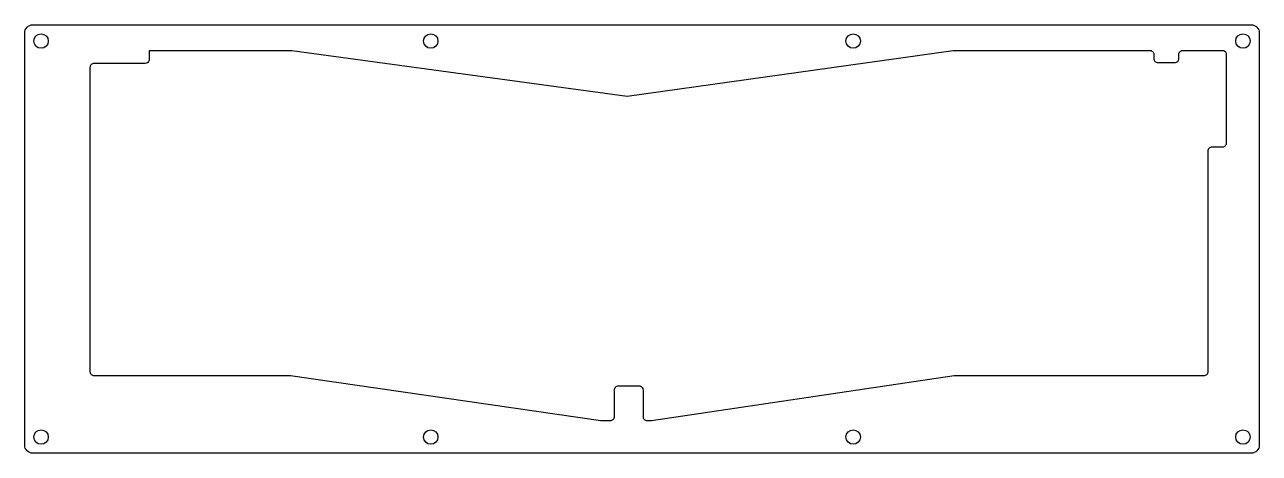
# Model space of a CAD drawing. Header units: millimetres. Extents: x -16 to 287, y -105 to 0.
import ezdxf

# ---------------------------------------------------------------- set-up
doc = ezdxf.new("R2010")
doc.units = ezdxf.units.MM
doc.layers.get('0').update_dxf_attribs({"linetype": 'CONTINUOUS'})

msp = doc.modelspace()

# ---------------------------------------------------------------- linework, layer by layer
for points in [[(-16, -2, -0.414214), (-14, 0), (28, 0), (284.51, 0, -0.414214), (286.51, -2), (286.51, -102.87, -0.414214), (284.51, -104.86), (-13.99, -104.86, -0.416244), (-16, -102.87)], [(49.49, -6.35), (14.5, -6.35), (14.5, -8.67, -0.358642), (13.52, -9.48), (1, -9.48, 0.414214), (0, -10.48), (0, -84.85, 0.414214), (1, -85.85), (49.16, -85.85), (125.16, -96.86), (127.5, -96.86, 0.414214), (128.5, -95.86), (128.5, -89.36, -0.414214), (129.5, -88.36), (134.5, -88.36, -0.414214), (135.5, -89.36), (135.5, -95.86, 0.414214), (136.5, -96.86), (137.57, -96.86), (211.75, -85.85), (272.98, -85.85, 0.414214), (273.98, -84.85), (273.98, -30.86, -0.414214), (274.98, -29.86), (277.51, -29.86, 0.414214), (278.51, -28.86), (278.51, -7.35, 0.414214), (277.51, -6.35), (267.73, -6.35, 0.414214), (266.73, -7.35), (266.73, -8.35, -0.414214), (265.73, -9.35), (261.73, -9.35, -0.414214), (260.73, -8.35), (260.73, -7.35, 0.414214), (259.73, -6.35), (211.46, -6.35), (131.65, -17.55)]]:
    msp.add_lwpolyline(points, format="xyb", close=True)
for centre in [(-12, -4), (83.5, -4), (187, -4), (282.5, -4), (-12, -100.9), (83.5, -100.9), (187, -100.9), (282.5, -100.9)]:
    msp.add_circle(centre, 1.77)

doc.saveas('drawing.dxf')
